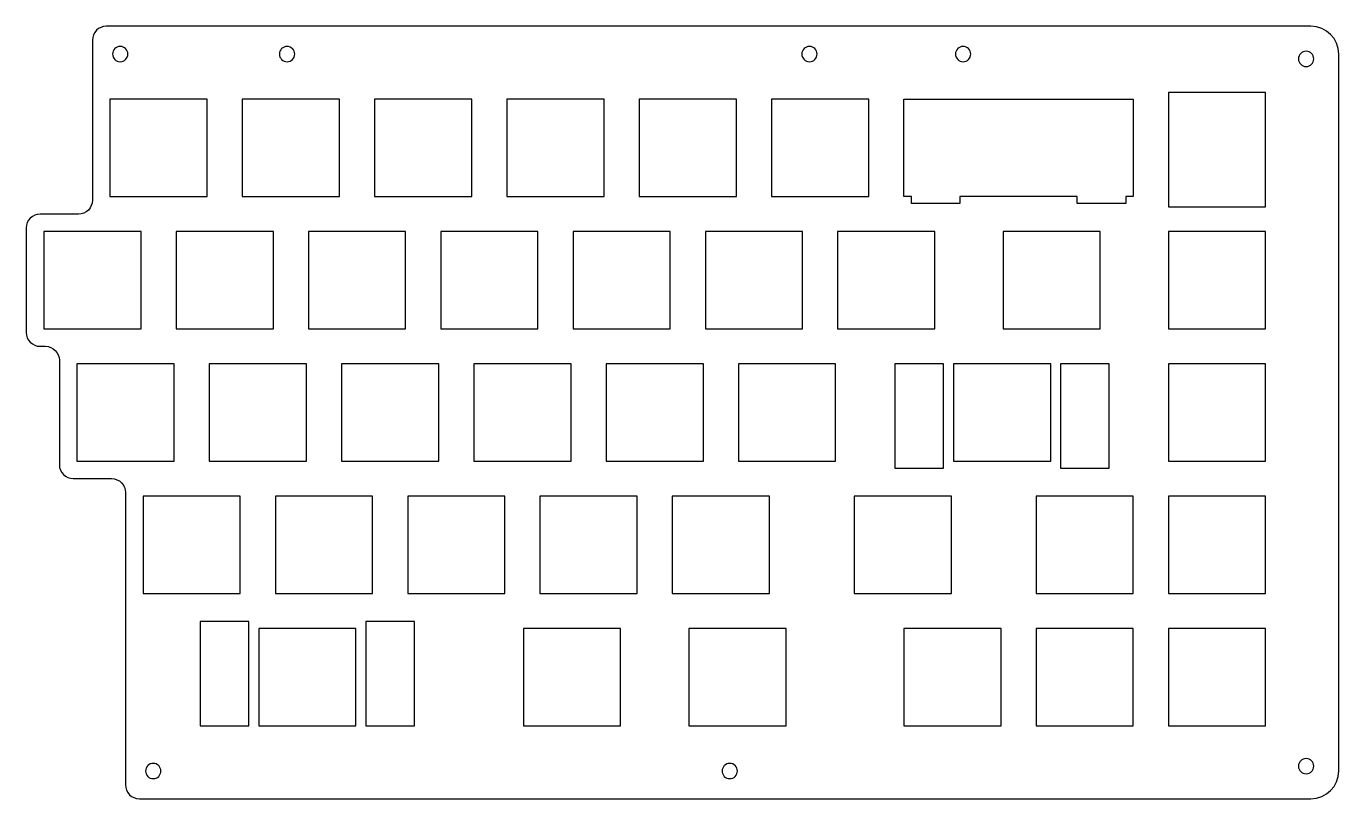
# Model space of a CAD drawing. Header units: millimetres. Extents: x 13 to 202, y 84 to 195.
import ezdxf

# ---------------------------------------------------------------- set-up
doc = ezdxf.new("R2010")
doc.units = ezdxf.units.MM
doc.header["$MEASUREMENT"] = 0
doc.layers.add('Layer 1', color=7, linetype='Continuous')
doc.layers.add('Layer 2', color=7, linetype='Continuous')

# ---------------------------------------------------------------- blocks, each defined once
blk = doc.blocks.new('block 2')
at = {"layer": 'Layer 1', "color": 195, "lineweight": 25, "true_color": 0x794d9e}
blk.add_open_spline([(24.99, 195.32), (24.99, 195.32), (198.44, 195.32), (198.44, 195.32), (200.65, 195.32), (202.44, 193.53), (202.44, 191.32), (202.44, 191.32), (202.44, 88.08), (202.44, 88.08), (202.44, 85.87), (200.65, 84.08), (198.44, 84.08), (198.44, 84.08), (29.75, 84.08), (29.75, 84.08), (28.65, 84.08), (27.75, 84.97), (27.75, 86.08), (27.75, 86.08), (27.75, 128.18), (27.75, 128.18), (27.75, 129.28), (26.85, 130.18), (25.75, 130.18), (25.75, 130.18), (20.23, 130.18), (20.23, 130.18), (19.12, 130.18), (18.23, 131.07), (18.23, 132.18), (18.23, 132.18), (18.23, 147.23), (18.23, 147.23), (18.23, 148.33), (17.33, 149.23), (16.23, 149.23), (16.23, 149.23), (15.46, 149.23), (15.46, 149.23), (14.36, 149.23), (13.46, 150.12), (13.46, 151.23), (13.46, 151.23), (13.46, 166.27), (13.46, 166.27), (13.46, 167.38), (14.36, 168.27), (15.46, 168.27), (15.46, 168.27), (20.99, 168.27), (20.99, 168.27), (22.09, 168.27), (22.99, 169.17), (22.99, 170.27), (22.99, 170.27), (22.99, 193.32), (22.99, 193.32), (22.99, 194.43), (23.88, 195.32), (24.99, 195.32)], degree=3, knots=[0, 0, 0, 0, 1, 1, 1, 2, 2, 2, 3, 3, 3, 4, 4, 4, 5, 5, 5, 6, 6, 6, 7, 7, 7, 8, 8, 8, 9, 9, 9, 10, 10, 10, 11, 11, 11, 12, 12, 12, 13, 13, 13, 14, 14, 14, 15, 15, 15, 16, 16, 16, 17, 17, 17, 18, 18, 18, 19, 19, 19, 20, 20, 20, 20], dxfattribs=at)
blk = doc.blocks.new('block 3')
at = {"layer": 'Layer 1', "color": 195, "lineweight": 25, "true_color": 0x794d9e}
blk.add_open_spline([(28.09, 191.32), (28.09, 190.72), (27.6, 190.22), (26.99, 190.22), (26.38, 190.22), (25.89, 190.72), (25.89, 191.32), (25.89, 191.93), (26.38, 192.42), (26.99, 192.42), (27.6, 192.42), (28.09, 191.93), (28.09, 191.32)], degree=3, knots=[0, 0, 0, 0, 1, 1, 1, 2, 2, 2, 3, 3, 3, 4, 4, 4, 4], dxfattribs=at)
blk = doc.blocks.new('block 4')
at = {"layer": 'Layer 1', "color": 195, "lineweight": 25, "true_color": 0x794d9e}
blk.add_open_spline([(52.11, 191.32), (52.11, 190.72), (51.62, 190.22), (51.01, 190.22), (50.41, 190.22), (49.91, 190.72), (49.91, 191.32), (49.91, 191.93), (50.41, 192.42), (51.01, 192.42), (51.62, 192.42), (52.11, 191.93), (52.11, 191.32)], degree=3, knots=[0, 0, 0, 0, 1, 1, 1, 2, 2, 2, 3, 3, 3, 4, 4, 4, 4], dxfattribs=at)
blk = doc.blocks.new('block 5')
at = {"layer": 'Layer 1', "color": 195, "lineweight": 25, "true_color": 0x794d9e}
blk.add_open_spline([(127.33, 191.32), (127.33, 190.72), (126.84, 190.22), (126.23, 190.22), (125.62, 190.22), (125.13, 190.72), (125.13, 191.32), (125.13, 191.93), (125.62, 192.42), (126.23, 192.42), (126.84, 192.42), (127.33, 191.93), (127.33, 191.32)], degree=3, knots=[0, 0, 0, 0, 1, 1, 1, 2, 2, 2, 3, 3, 3, 4, 4, 4, 4], dxfattribs=at)
blk = doc.blocks.new('block 6')
at = {"layer": 'Layer 1', "color": 195, "lineweight": 25, "true_color": 0x794d9e}
blk.add_open_spline([(149.45, 191.32), (149.45, 190.72), (148.95, 190.22), (148.35, 190.22), (147.74, 190.22), (147.25, 190.72), (147.25, 191.32), (147.25, 191.93), (147.74, 192.42), (148.35, 192.42), (148.95, 192.42), (149.45, 191.93), (149.45, 191.32)], degree=3, knots=[0, 0, 0, 0, 1, 1, 1, 2, 2, 2, 3, 3, 3, 4, 4, 4, 4], dxfattribs=at)
blk = doc.blocks.new('block 7')
at = {"layer": 'Layer 1', "color": 195, "lineweight": 25, "true_color": 0x794d9e}
blk.add_open_spline([(32.85, 88.07), (32.85, 87.47), (32.36, 86.97), (31.75, 86.97), (31.14, 86.97), (30.65, 87.47), (30.65, 88.07), (30.65, 88.68), (31.14, 89.17), (31.75, 89.17), (32.36, 89.17), (32.85, 88.68), (32.85, 88.07)], degree=3, knots=[0, 0, 0, 0, 1, 1, 1, 2, 2, 2, 3, 3, 3, 4, 4, 4, 4], dxfattribs=at)
blk = doc.blocks.new('block 8')
at = {"layer": 'Layer 1', "color": 195, "lineweight": 25, "true_color": 0x794d9e}
blk.add_open_spline([(115.85, 88.07), (115.85, 87.47), (115.36, 86.97), (114.75, 86.97), (114.14, 86.97), (113.65, 87.47), (113.65, 88.07), (113.65, 88.68), (114.14, 89.17), (114.75, 89.17), (115.36, 89.17), (115.85, 88.68), (115.85, 88.07)], degree=3, knots=[0, 0, 0, 0, 1, 1, 1, 2, 2, 2, 3, 3, 3, 4, 4, 4, 4], dxfattribs=at)
blk = doc.blocks.new('block 9')
at = {"layer": 'Layer 1', "color": 195, "lineweight": 25, "true_color": 0x794d9e}
blk.add_open_spline([(198.84, 190.62), (198.84, 190.02), (198.35, 189.52), (197.74, 189.52), (197.13, 189.52), (196.64, 190.02), (196.64, 190.62), (196.64, 191.23), (197.13, 191.72), (197.74, 191.72), (198.35, 191.72), (198.84, 191.23), (198.84, 190.62)], degree=3, knots=[0, 0, 0, 0, 1, 1, 1, 2, 2, 2, 3, 3, 3, 4, 4, 4, 4], dxfattribs=at)
blk = doc.blocks.new('block 10')
at = {"layer": 'Layer 1', "color": 195, "lineweight": 25, "true_color": 0x794d9e}
blk.add_open_spline([(198.84, 88.77), (198.84, 88.17), (198.35, 87.67), (197.74, 87.67), (197.13, 87.67), (196.64, 88.17), (196.64, 88.77), (196.64, 89.38), (197.13, 89.87), (197.74, 89.87), (198.35, 89.87), (198.84, 89.38), (198.84, 88.77)], degree=3, knots=[0, 0, 0, 0, 1, 1, 1, 2, 2, 2, 3, 3, 3, 4, 4, 4, 4], dxfattribs=at)
blk = doc.blocks.new('block 11')
at = {"layer": 'Layer 2', "color": 7, "lineweight": 25, "true_color": 0xffffff}
blk.add_lwpolyline([(177.91, 185.8), (177.91, 169.3), (191.91, 169.3), (191.91, 185.8), (177.91, 185.8)], dxfattribs=at)

msp = doc.modelspace()

# ---------------------------------------------------------------- linework, layer by layer
at = {"layer": 'Layer 2', "color": 7, "lineweight": 25, "true_color": 0xffffff}
for points in [[(25.51, 170.8), (39.51, 170.8), (39.51, 184.8), (25.51, 184.8), (25.51, 170.8)], [(44.56, 170.8), (58.56, 170.8), (58.56, 184.8), (44.56, 184.8), (44.56, 170.8)], [(63.61, 170.8), (77.61, 170.8), (77.61, 184.8), (63.61, 184.8), (63.61, 170.8)], [(82.66, 170.8), (96.66, 170.8), (96.66, 184.8), (82.66, 184.8), (82.66, 170.8)], [(101.71, 170.8), (115.71, 170.8), (115.71, 184.8), (101.71, 184.8), (101.71, 170.8)], [(120.76, 170.8), (134.76, 170.8), (134.76, 184.8), (120.76, 184.8), (120.76, 170.8)], [(15.99, 151.75), (29.99, 151.75), (29.99, 165.75), (15.99, 165.75), (15.99, 151.75)], [(35.04, 151.75), (49.04, 151.75), (49.04, 165.75), (35.04, 165.75), (35.04, 151.75)], [(54.09, 151.75), (68.09, 151.75), (68.09, 165.75), (54.09, 165.75), (54.09, 151.75)], [(73.14, 151.75), (87.14, 151.75), (87.14, 165.75), (73.14, 165.75), (73.14, 151.75)], [(92.19, 151.75), (106.19, 151.75), (106.19, 165.75), (92.19, 165.75), (92.19, 151.75)], [(111.24, 151.75), (125.24, 151.75), (125.24, 165.75), (111.24, 165.75), (111.24, 151.75)], [(130.29, 151.75), (144.29, 151.75), (144.29, 165.75), (130.29, 165.75), (130.29, 151.75)], [(154.1, 151.75), (168.1, 151.75), (168.1, 165.75), (154.1, 165.75), (154.1, 151.75)], [(177.91, 151.75), (191.91, 151.75), (191.91, 165.75), (177.91, 165.75), (177.91, 151.75)], [(20.75, 132.7), (34.75, 132.7), (34.75, 146.7), (20.75, 146.7), (20.75, 132.7)], [(39.8, 132.7), (53.8, 132.7), (53.8, 146.7), (39.8, 146.7), (39.8, 132.7)], [(58.85, 132.7), (72.85, 132.7), (72.85, 146.7), (58.85, 146.7), (58.85, 132.7)], [(77.9, 132.7), (91.9, 132.7), (91.9, 146.7), (77.9, 146.7), (77.9, 132.7)], [(96.95, 132.7), (110.95, 132.7), (110.95, 146.7), (96.95, 146.7), (96.95, 132.7)], [(116, 132.7), (130, 132.7), (130, 146.7), (116, 146.7), (116, 132.7)], [(138.52, 131.7), (145.52, 131.7), (145.52, 146.7), (138.52, 146.7), (138.52, 131.7)], [(146.96, 132.7), (160.96, 132.7), (160.96, 146.7), (146.96, 146.7), (146.96, 132.7)], [(162.39, 131.7), (169.39, 131.7), (169.39, 146.7), (162.39, 146.7), (162.39, 131.7)], [(177.91, 132.7), (191.91, 132.7), (191.91, 146.7), (177.91, 146.7), (177.91, 132.7)], [(30.28, 113.65), (44.28, 113.65), (44.28, 127.65), (30.28, 127.65), (30.28, 113.65)], [(49.33, 113.65), (63.33, 113.65), (63.33, 127.65), (49.33, 127.65), (49.33, 113.65)], [(68.38, 113.65), (82.38, 113.65), (82.38, 127.65), (68.38, 127.65), (68.38, 113.65)], [(87.43, 113.65), (101.43, 113.65), (101.43, 127.65), (87.43, 127.65), (87.43, 113.65)], [(106.48, 113.65), (120.48, 113.65), (120.48, 127.65), (106.48, 127.65), (106.48, 113.65)], [(132.67, 113.65), (146.67, 113.65), (146.67, 127.65), (132.67, 127.65), (132.67, 113.65)], [(158.86, 113.65), (172.86, 113.65), (172.86, 127.65), (158.86, 127.65), (158.86, 113.65)], [(177.91, 113.65), (191.91, 113.65), (191.91, 127.65), (177.91, 127.65), (177.91, 113.65)], [(45.51, 109.6), (38.51, 109.6), (38.51, 94.6), (45.51, 94.6), (45.51, 109.6)], [(46.94, 94.6), (60.94, 94.6), (60.94, 108.6), (46.94, 108.6), (46.94, 94.6)], [(69.38, 109.6), (62.38, 109.6), (62.38, 94.6), (69.38, 94.6), (69.38, 109.6)], [(85.04, 94.6), (99.04, 94.6), (99.04, 108.6), (85.04, 108.6), (85.04, 94.6)], [(108.86, 94.6), (122.86, 94.6), (122.86, 108.6), (108.86, 108.6), (108.86, 94.6)], [(139.81, 94.6), (153.81, 94.6), (153.81, 108.6), (139.81, 108.6), (139.81, 94.6)], [(158.86, 94.6), (172.86, 94.6), (172.86, 108.6), (158.86, 108.6), (158.86, 94.6)], [(177.91, 94.6), (191.91, 94.6), (191.91, 108.6), (177.91, 108.6), (177.91, 94.6)]]:
    msp.add_lwpolyline(points, dxfattribs=at)
msp.add_open_spline([(149.34, 170.8), (154.06, 170.8), (160.06, 170.8), (164.78, 170.8), (164.78, 170.8), (164.78, 169.8), (164.78, 169.8), (164.78, 169.8), (171.78, 169.8), (171.78, 169.8), (171.78, 169.8), (171.78, 170.8), (171.78, 170.8), (171.78, 170.8), (172.86, 170.8), (172.86, 170.8), (172.86, 170.8), (172.86, 184.8), (172.86, 184.8), (162.13, 184.8), (150.55, 184.8), (139.81, 184.8), (139.81, 184.8), (139.81, 170.8), (139.81, 170.8), (139.81, 170.8), (140.9, 170.8), (140.9, 170.8), (140.9, 170.8), (140.9, 169.8), (140.9, 169.8), (140.9, 169.8), (147.9, 169.8), (147.9, 169.8), (147.9, 169.8), (147.9, 170.8), (147.9, 170.8), (147.9, 170.8), (149.34, 170.8), (149.34, 170.8)], degree=3, knots=[0, 0, 0, 0, 1, 1, 1, 2, 2, 2, 3, 3, 3, 4, 4, 4, 5, 5, 5, 6, 6, 6, 7, 7, 7, 8, 8, 8, 9, 9, 9, 10, 10, 10, 11, 11, 11, 12, 12, 12, 13, 13, 13, 13], dxfattribs=at)

# ---------------------------------------------------------------- block references
at = {"layer": 'Layer 1'}
for name in ['block 2', 'block 3', 'block 4', 'block 5', 'block 6', 'block 9', 'block 7', 'block 8', 'block 10']:
    msp.add_blockref(name, (0, 0), dxfattribs=at)
at = {"layer": 'Layer 2'}
msp.add_blockref('block 11', (0, 0), dxfattribs=at)

doc.saveas('drawing.dxf')
